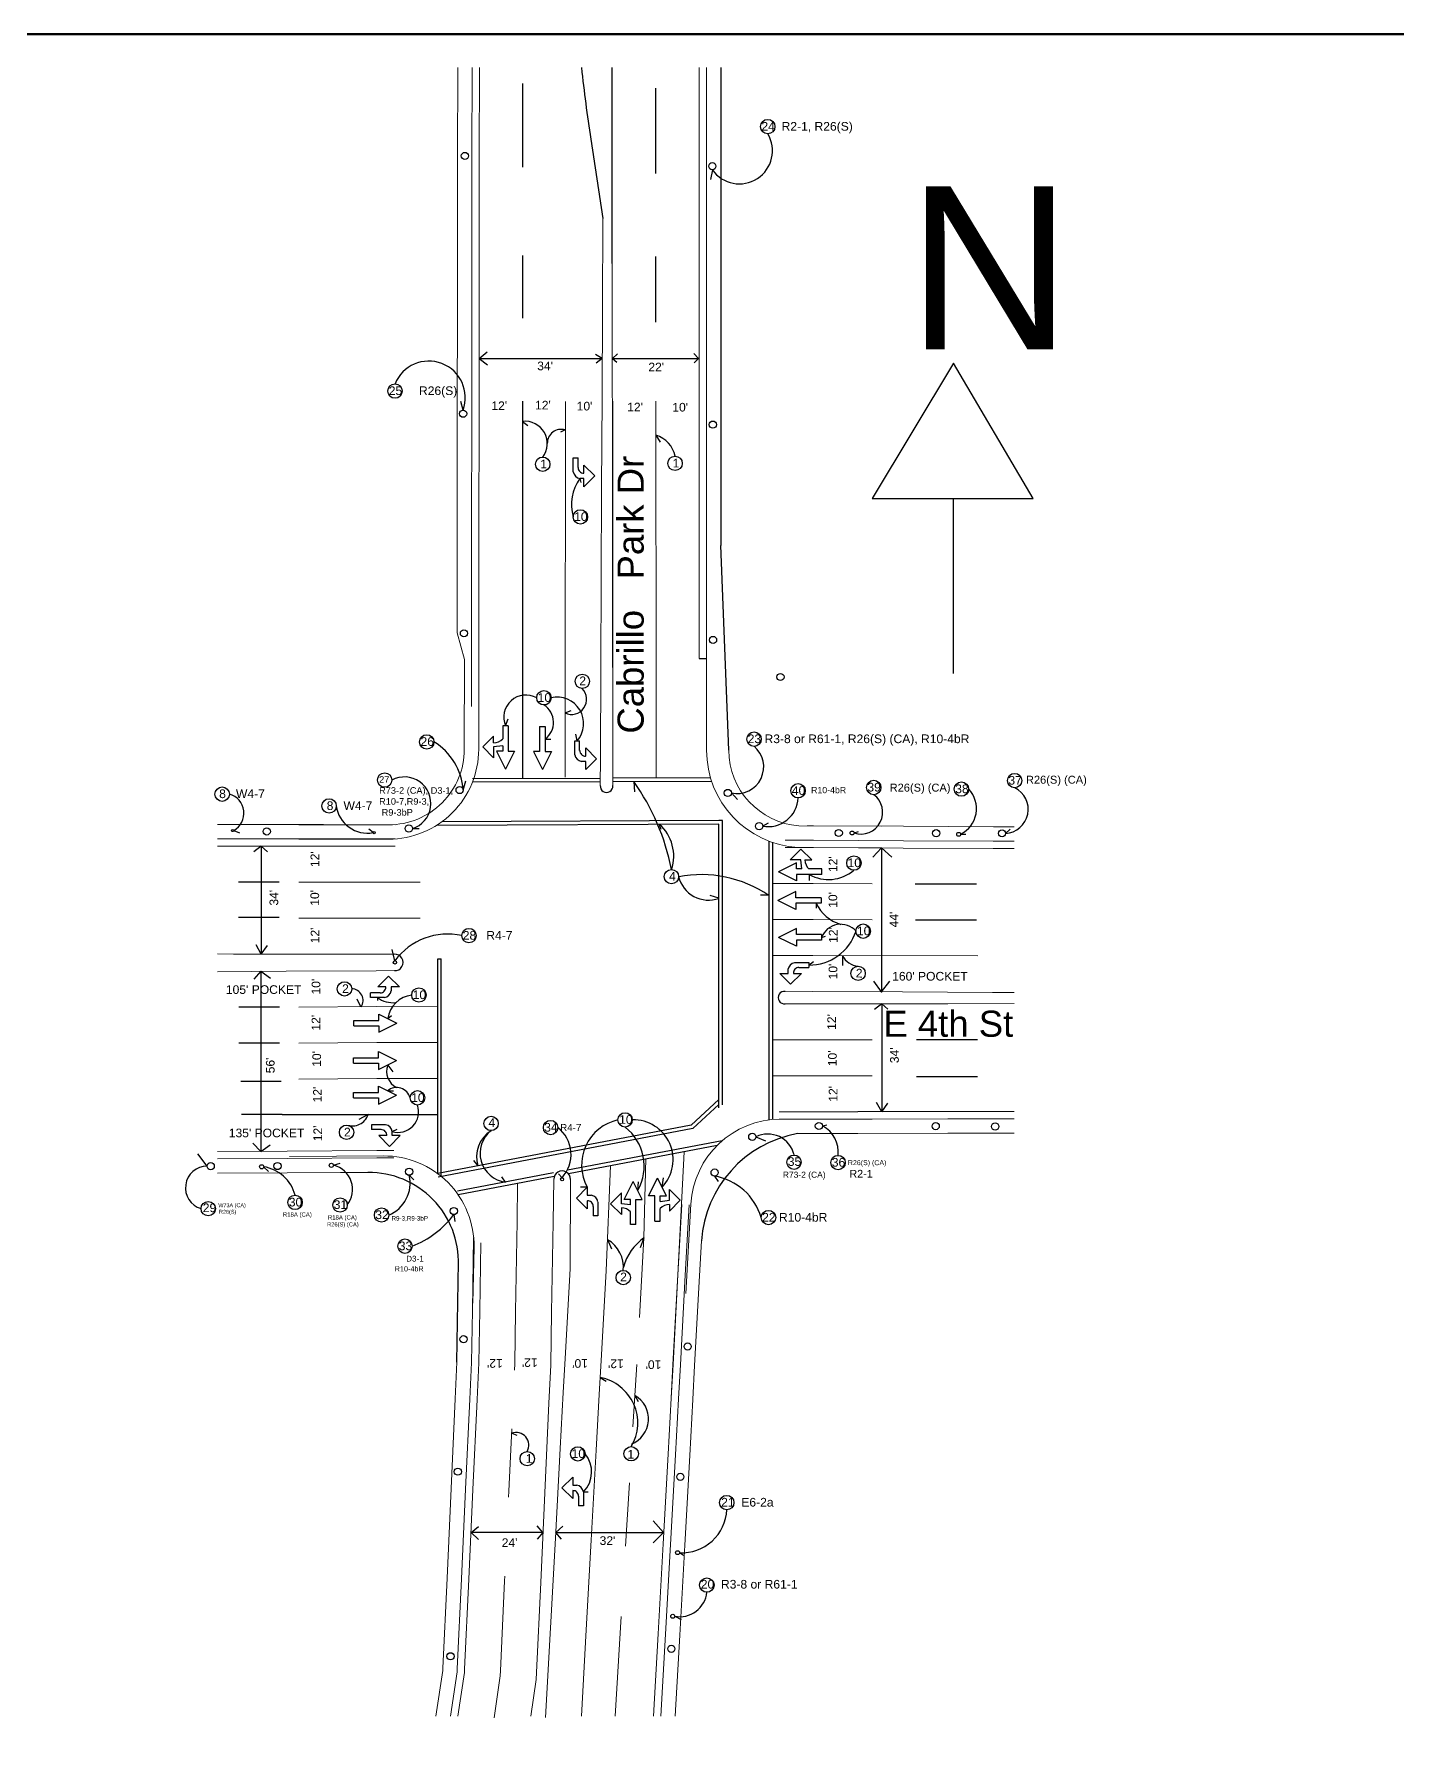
# Paper-space layout 'Layout ArchD' of a CAD drawing. Header units: inches. Extents: x 0 to 35.9, y 0 to 23.6.
# Drawn here: x 13.24 to 24.57, y 9.39 to 23.61 of the extents above; entities that cross this region are included whole.
import ezdxf

# ---------------------------------------------------------------- set-up
doc = ezdxf.new("R2010")
doc.units = ezdxf.units.IN
doc.header["$MEASUREMENT"] = 0
for name, color, linetype in [('BLOCK TEXT', 7, 'Continuous'), ('C-ROAD', 7, 'Continuous'), ('C-SIDEWALK-CURB', 92, 'Continuous'), ('SIDEWALK IN INTERSECTION', 50, 'Continuous'), ('STREET SIGNS', 7, 'Continuous')]:
    doc.layers.add(name, color=color, linetype=linetype)
doc.styles.add('Sheet', font='arial.ttf', dxfattribs={"height": 0.375})
doc.styles.get("Standard").update_dxf_attribs({"font": 'arial.ttf'})

# ---------------------------------------------------------------- blocks, each defined once
blk = doc.blocks.new('TITLEBLOCK ARCHD24X36')
at = {"ltscale": 0.125}
blk.add_lwpolyline([(0.031, 23.944), (35.909, 23.944), (35.909, 9.514), (0.031, 9.514)], close=True, dxfattribs=at)
at = {"layer": 'BLOCK TEXT', "linetype": 'ByBlock', "lineweight": 100}
blk.add_lwpolyline([(0.031, 2.691), (0.031, 23.944), (35.909, 23.944), (35.909, 2.691)], close=True, dxfattribs=at)

psp = doc.layouts.new('Layout ArchD')

# ---------------------------------------------------------------- linework, layer by layer
at = {"color": 7}
for p, q in [((18.88, 22.481), (18.864, 22.399)), ((16.808, 20.482), (16.788, 20.555)), ((17.779, 19.914), (17.788, 19.88)), ((17.16, 17.857), (17.182, 17.915)), ((17.757, 17.734), (17.746, 17.79)), ((17.489, 17.748), (17.538, 17.748)), ((16.809, 17.324), (16.83, 17.4)), ((19.039, 17.3), (19.09, 17.245)), ((14.901, 16.987), (14.949, 16.967)), ((16.06, 16.97), (16.024, 17)), ((16.387, 17.004), (16.443, 17.004)), ((19.298, 17.024), (19.348, 17.051)), ((20.058, 16.967, -4.253), (20.094, 16.979)), ((20.944, 16.956, -4.253), (20.986, 16.956, -4.253)), ((21.318, 16.964), (21.356, 17)), ((19.685, 16.623), (19.685, 16.573)), ((19.743, 16.383, -4.253), (19.743, 16.343, -4.253)), ((19.788, 16.099), (19.821, 16.11)), ((16.241, 15.905), (16.217, 15.998)), ((19.681, 15.869), (19.721, 15.899)), ((16.097, 15.599), (16.097, 15.574)), ((16.183, 15.424), (16.214, 15.45)), ((16.181, 15.037), (16.224, 14.981)), ((16.181, 14.824), (16.229, 14.824)), ((16.219, 14.486), (16.259, 14.505)), ((19.796, 14.531), (19.831, 14.54)), ((19.242, 14.441), (19.322, 14.408)), ((14.68, 14.197), (14.603, 14.299)), ((15.731, 14.204, -4.253), (15.786, 14.222)), ((15.15, 14.192, -4.253), (15.189, 14.152, 4.254)), ((16.36, 14.121), (16.398, 14.083, 0.001)), ((17.631, 14.101, 4.188), (17.602, 14.133)), ((18.462, 14.023), (18.474, 14.099)), ((18.899, 14.114), (18.928, 14.069)), ((17.84, 14.022), (17.783, 14.022)), ((18.26, 13.995), (18.265, 14.066)), ((16.731, 13.794), (16.74, 13.736)), ((17.808, 11.489), (17.847, 11.489)), ((18.607, 10.984), (18.64, 10.964)), ((18.568, 10.455), (18.621, 10.429))]:
    psp.add_line(p, q, dxfattribs=at)
at = {"ltscale": 0.125}
for p, q in [((20.886, 20.872), (20.208, 19.749)), ((21.548, 19.749), (20.886, 20.872)), ((20.208, 19.749), (21.548, 19.749)), ((20.886, 18.294), (20.886, 19.749))]:
    psp.add_line(p, q, dxfattribs=at)
at = {"color": 7}
for centre, radius in [((14.892, 16.987), 0.00885), ((16.069, 16.97), 0.00885), ((20.042, 16.967, -4.253), 0.0163), ((20.928, 16.956), 0.0163), ((16.241, 15.891, 4.228), 0.0143), ((15.713, 14.204, -4.253), 0.0173), ((15.133, 14.192, -4.253), 0.0173), ((17.631, 14.088, 4.188), 0.0127), ((18.591, 10.984), 0.0162), ((18.551, 10.455), 0.0168)]:
    psp.add_circle(centre, radius, dxfattribs=at)
for centre, radius, start, end in [((19.105, 22.639), 0.275, 215.2143, 30.9131), ((16.523, 20.587), 0.303, 339.7906, 157.9609), ((18.07, 19.698, -4.253), 0.362, 143.5253, 196.5788), ((17.331, 17.929, -4.253), 0.185, 60.9536, 203.0137), ((17.59, 17.877, -4.253), 0.22, 319.2658, 103.22), ((17.389, 17.887, -4.253), 0.171, 305.9232, 57.667), ((16.3, 17.289), 0.51, 3.9885, 58.6053), ((19.085, 17.517), 0.222, 257.8457, 50.3804), ((16.32, 17.213), 0.22, 287.75, 118.2094), ((21.306, 17.163, -4.253), 0.2, 273.2431, 64.1008), ((14.821, 17.131), 0.165, 299.3077, 74.6049), ((19.345, 17.269, -4.253), 0.249, 259.3129, 357.5815), ((20.115, 17.139, -4.253), 0.181, 251.7755, 53.9313), ((20.839, 17.169, -4.253), 0.237, 296.3622, 43.5018), ((16.013, 17.228), 0.262, 187.8922, 280.4256), ((19.846, 16.906, -4.253), 0.326, 240.3916, 310.2025), ((20.044, 16.528, -4.253), 0.335, 205.7448, 253.1465), ((19.947, 16.037, -4.253), 0.171, 41.7032, 158.6076), ((16.679, 15.585), 0.542, 77.3688, 143.7823), ((19.686, 16.278, -4.253), 0.409, 269.3044, 341.9026), ((16.224, 15.765, -4.253), 0.209, 232.5202, 276.361), ((16.404, 15.398, -4.253), 0.222, 95.7644, 173.3128), ((16.322, 14.985, -4.253), 0.15, 159.7599, 243.7695), ((16.255, 14.732, -4.253), 0.118, 15.7849, 129.1172), ((16.268, 14.648, -4.253), 0.17, 253.1141, 19.3976), ((17.424, 14.293, -4.253), 0.282, 317.0291, 52.8963), ((18.178, 14.206, -4.253), 0.385, 102.45, 208.5049), ((17.899, 14.197, -4.253), 0.414, 330.772, 51.7338), ((18.224, 14.252, -4.253), 0.33, 316.0585, 91.5873), ((19.681, 14.314, -4.253), 0.246, 353.7037, 62.086), ((19.341, 14.24, -4.253), 0.224, 12.9568, 116.309), ((14.68, 14.017), 0.18, 89.9762, 253.6023), ((15.1, 13.874, -4.253), 0.322, 14.7438, 80.9144), ((15.685, 14.004, -4.253), 0.205, 320.858, 77.1977), ((16.08, 14.057, -4.253), 0.288, 292.5185, 12.8773), ((18.812, 13.626), 0.496, 16.9264, 79.996), ((16.1, 14.269, -4.253), 0.79, 291.1461, 323.0507), ((17.643, 11.655, -4.253), 0.234, 315.0484, 39.9607), ((18.626, 11.358), 0.375, 267.0316, 357.2282), ((18.609, 10.678), 0.227, 259.5656, 354.0443)]:
    psp.add_arc(centre, radius, start, end, dxfattribs=at)
at = {"layer": 'C-ROAD', "color": 7, "linetype": 'Continuous', "lineweight": 0, "flags": 128}
for points in [[(16.939, 18.41), (16.938, 17.663, -0.414292), (16.189, 16.916), (15.442, 16.917)], [(20.286, 16.843), (19.593, 16.846, -0.397057), (18.832, 17.655), (18.832, 18.102)], [(18.661, 13.137), (18.702, 13.882, -0.397752), (19.448, 14.588), (20.21, 14.589)]]:
    psp.add_lwpolyline(points, format="xyb", dxfattribs=at)
at = {"layer": 'C-ROAD', "color": 7, "linetype": 'Continuous', "lineweight": 0, "elevation": 0.006, "flags": 128}
psp.add_lwpolyline([(15.364, 14.277), (16.146, 14.282, -0.421227), (16.899, 13.522), (16.89, 13.058)], format="xyb", dxfattribs=at)
at = {"layer": 'C-SIDEWALK-CURB', "color": 7}
for p, q in [((18.047, 21.703, 4.28), (18.046, 23.33, 4.276)), ((18.95, 23.33, 4.293), (18.951, 19.356, 4.293)), ((17.302, 23.198, 4.233), (17.302, 22.502, 4.232)), ((18.411, 22.451, 4.26), (18.411, 23.159, 4.26)), ((17.87, 22.736, 4.278), (17.971, 22.075, 4.276)), ((17.302, 21.769, 4.231), (17.302, 21.248, 4.23)), ((18.411, 21.215, 4.26), (18.411, 21.759, 4.26)), ((16.941, 20.912, 4.206), (17.008, 20.968)), ((16.941, 20.912, 4.206), (17.965, 20.912, 4.206)), ((16.941, 20.912, 4.206), (17.01, 20.858)), ((17.965, 20.912, 4.206), (17.909, 20.945)), ((17.965, 20.912, 4.206), (17.915, 20.872)), ((18.049, 20.912, 4.206), (18.092, 20.95, 4.243)), ((18.049, 20.912, 4.206), (18.766, 20.912, 4.206)), ((18.049, 20.912, 4.206), (18.086, 20.882, -0.161)), ((18.766, 20.912, 4.206), (18.727, 20.954, 2.103)), ((18.766, 20.912, 4.206), (18.729, 20.875, 2.103)), ((17.302, 20.556, 4.233), (17.302, 17.422, 4.233)), ((17.302, 20.389), (17.345, 20.354)), ((17.656, 20.318), (17.617, 20.299)), ((18.411, 20.274), (18.446, 20.215)), ((19.017, 17.655), (18.951, 19.356, 4.293)), ((18.771, 18.417, 4.253), (18.832, 18.417, 4.253)), ((17.656, 17.966), (17.707, 17.986)), ((18.227, 17.395), (18.234, 17.308)), ((18.439, 17.038), (18.452, 16.999)), ((15.129, 16.857, 8.487), (15.068, 16.81, 4.235)), ((15.129, 16.857, 8.487), (15.13, 15.96, 8.476)), ((15.129, 16.857, 8.487), (15.182, 16.811, 4.235)), ((20.286, 16.843), (20.214, 16.765)), ((20.286, 16.843), (20.286, 15.647)), ((20.286, 16.843), (20.373, 16.767)), ((15.28, 16.558, 4.23), (14.942, 16.558, 4.23)), ((20.567, 16.544, 4.222), (21.075, 16.544, 4.222)), ((18.935, 16.424), (18.863, 16.447)), ((19.349, 16.449), (19.28, 16.449)), ((15.28, 16.265, 4.23), (14.942, 16.265, 4.23)), ((20.568, 16.245, 8.449), (21.075, 16.245, 8.449)), ((15.13, 15.96, 8.476), (15.088, 16.036, 4.235)), ((15.13, 15.96, 8.476), (15.181, 16.031, 4.235)), ((19.963, 15.947, 4.238), (19.963, 15.865, 4.238)), ((15.127, 15.818), (15.069, 15.751)), ((15.127, 15.818), (15.127, 14.319)), ((15.127, 15.818), (15.206, 15.76)), ((20.286, 15.647), (20.222, 15.735)), ((20.286, 15.647), (20.355, 15.735)), ((15.282, 15.519, 8.461), (14.945, 15.519, 8.461)), ((15.959, 15.521), (15.927, 15.586)), ((20.288, 15.547, 4.252), (20.227, 15.5)), ((20.288, 15.547, 4.252), (20.289, 14.65, 4.241)), ((20.288, 15.547, 4.252), (20.34, 15.501)), ((15.282, 15.22, 8.45), (14.945, 15.22, 8.45)), ((20.577, 15.249, 8.481), (21.085, 15.249, 8.481)), ((20.577, 14.942, 12.702), (21.085, 14.942, 12.702)), ((15.296, 14.902, 8.445), (14.959, 14.902, 8.445)), ((20.289, 14.65, 4.241), (20.246, 14.725)), ((20.289, 14.65, 4.241), (20.339, 14.721)), ((15.304, 14.626, 8.443), (14.966, 14.626, 8.443)), ((15.304, 14.626, 8.443), (16.597, 14.626, 4.213)), ((16.019, 14.626, 4.213), (15.94, 14.586)), ((15.127, 14.319), (15.06, 14.387)), ((15.127, 14.319), (15.204, 14.374)), ((16.932, 14.199), (16.898, 14.243)), ((17.16, 14.065), (17.13, 14.108)), ((18.008, 13.586), (18.043, 13.51)), ((18.311, 13.602), (18.281, 13.517)), ((16.757, 12.568, 4.244), (16.77, 13.398, 0.006)), ((17.948, 12.44, 4.224), (17.997, 12.41, 4.224)), ((18.235, 12.29), (18.263, 12.241)), ((17.212, 11.977), (17.254, 11.961)), ((18.473, 11.15), (18.387, 11.247)), ((16.875, 11.15), (16.936, 11.201, -4.201)), ((17.472, 11.15), (16.875, 11.15)), ((16.936, 11.093, -4.201), (16.875, 11.15)), ((17.472, 11.15), (17.423, 11.206, -4.201)), ((17.472, 11.15), (17.424, 11.096, -4.201)), ((17.578, 11.15), (17.636, 11.204, 5.015)), ((17.578, 11.15), (18.473, 11.15)), ((17.626, 11.097, 5.015), (17.578, 11.15)), ((18.387, 11.066), (18.473, 11.15))]:
    psp.add_line(p, q, dxfattribs=at)
at = {"layer": 'C-SIDEWALK-CURB', "color": 7, "linetype": 'Continuous', "lineweight": 0}
for p, q in [((18.219, 12.031, 4.213), (18.251, 12.548, 4.213)), ((18.159, 11.039, 4.213), (18.191, 11.564, 4.213)), ((18.073, 9.624, 4.213), (18.123, 10.454, 4.213))]:
    psp.add_line(p, q, dxfattribs=at)
at = {"layer": 'C-SIDEWALK-CURB', "color": 7, "linetype": 'Continuous', "lineweight": 0, "extrusion": (-0.999999, 0.001013, 5.92601e-11), "flags": 128}
for points, elevation in [([(-23.347, 4.267), (-22.6, 4.26), (-21.852, 4.254), (-21.105, 4.248), (-20.754, 4.245), (-20.357, 4.247), (-19.61, 4.252), (-18.862, 4.257), (-18.115, 4.262), (-18.036, 4.262)], -16.859), ([(-23.347, 4.227), (-22.6, 4.221), (-21.852, 4.214), (-21.105, 4.208), (-20.754, 4.205), (-20.357, 4.208), (-19.61, 4.212), (-18.862, 4.217), (-18.115, 4.222), (-18.036, 4.223)], -16.92), ([(-23.347, 4.247), (-22.6, 4.241), (-21.852, 4.234), (-21.105, 4.228), (-20.754, 4.225), (-20.357, 4.228), (-19.61, 4.232), (-18.862, 4.237), (-18.115, 4.242), (-18.036, 4.243)], -16.92)]:
    psp.add_lwpolyline(points, dxfattribs=dict(at, elevation=elevation))
at = {"layer": 'C-SIDEWALK-CURB', "color": 7, "linetype": 'Continuous', "lineweight": 0, "extrusion": (2.04424e-07, -0.000110695, 1), "flags": 128}
for elevation in [4.251, 4.271]:
    psp.add_lwpolyline([(18.771, 18.418), (18.771, 18.983), (18.77, 19.73), (18.77, 20.478), (18.77, 21.225), (18.77, 21.973), (18.77, 22.72), (18.77, 23.331)], dxfattribs=dict(at, elevation=elevation))
at = {"layer": 'C-SIDEWALK-CURB', "color": 7, "linetype": 'Continuous', "lineweight": 0, "extrusion": (-2.58451e-08, -0.000110695, 1), "elevation": 4.291, "flags": 128}
psp.add_lwpolyline([(18.832, 17.867), (18.832, 18.235), (18.832, 18.983), (18.831, 19.73), (18.831, 20.478), (18.831, 21.225), (18.831, 21.973), (18.831, 22.72), (18.831, 23.331)], dxfattribs=at)
at = {"layer": 'C-SIDEWALK-CURB', "color": 7, "linetype": 'Continuous', "lineweight": 0, "extrusion": (-0.005727, -0.004863, 0.999972), "elevation": 4.066, "flags": 128}
psp.add_lwpolyline([(17.995, 22.095), (17.991, 21.348), (17.988, 20.601), (17.984, 19.853), (17.981, 19.106), (17.977, 18.358), (17.973, 17.611), (17.972, 17.381)], dxfattribs=at)
at = {"layer": 'C-SIDEWALK-CURB', "color": 7, "linetype": 'Continuous', "lineweight": 0, "extrusion": (-0.000395173, -0.001043, 0.999999), "elevation": 4.25, "flags": 128}
psp.add_lwpolyline([(18.055, 17.366), (18.054, 17.97), (18.053, 18.718), (18.052, 19.465), (18.051, 20.212), (18.049, 20.96), (18.048, 21.707)], dxfattribs=at)
at = {"layer": 'C-SIDEWALK-CURB', "color": 7, "linetype": 'Continuous', "lineweight": 0, "extrusion": (0.02188, 0.006463, 0.99974), "elevation": 4.724, "flags": 128}
psp.add_lwpolyline([(14.711, -22.657), (14.504, -22.595), (13.787, -22.383), (13.07, -22.17), (12.354, -21.957), (11.715, -21.768)], dxfattribs=at)
at = {"layer": 'C-SIDEWALK-CURB', "color": 7, "linetype": 'Continuous', "lineweight": 0, "extrusion": (0.427857, -1.23528e-12, 0.903847), "elevation": 11.568, "flags": 128}
psp.add_lwpolyline([(17.428, -14.498), (18.235, -14.498), (18.982, -14.497), (19.73, -14.497), (20.477, -14.497), (20.556, -14.497)], dxfattribs=at)
at = {"layer": 'C-SIDEWALK-CURB', "color": 7, "linetype": 'Continuous', "lineweight": 0, "extrusion": (0.427857, -1.23235e-12, 0.903847), "elevation": 11.728, "flags": 128}
psp.add_lwpolyline([(17.428, -14.819), (18.235, -14.819), (18.982, -14.819), (19.73, -14.818), (20.477, -14.818), (20.556, -14.818)], dxfattribs=at)
at = {"layer": 'C-SIDEWALK-CURB', "color": 7, "linetype": 'Continuous', "lineweight": 0, "flags": 128}
for points in [[(16.819, 18.41), (16.818, 17.663, -0.414292), (16.19, 17.035), (15.442, 17.036)], [(20.287, 17.023), (19.599, 17.026, -0.389495), (19.017, 17.655), (19.017, 17.664)]]:
    psp.add_lwpolyline(points, format="xyb", dxfattribs=at)
at = {"layer": 'C-SIDEWALK-CURB', "color": 7, "linetype": 'Continuous', "lineweight": 0, "extrusion": (-0.001282, -0.999999, 8.7221e-09), "elevation": -17.057, "flags": 128}
psp.add_lwpolyline([(16.222, 4.261), (15.626, 4.263), (14.879, 4.265), (14.744, 4.264)], dxfattribs=at)
at = {"layer": 'C-SIDEWALK-CURB', "color": 7, "linetype": 'Continuous', "lineweight": 0, "extrusion": (-0.001282, -0.999999, 8.72444e-09), "elevation": -16.938, "flags": 128}
psp.add_lwpolyline([(16.222, 4.261), (15.626, 4.263), (14.879, 4.265), (14.744, 4.264)], dxfattribs=at)
at = {"layer": 'C-SIDEWALK-CURB', "color": 7, "linetype": 'Continuous', "lineweight": 0, "extrusion": (9.78241e-11, 0.715725, 0.698382), "elevation": 15.156, "flags": 128}
psp.add_lwpolyline([(-21.389, -8.835), (-21.216, -8.837), (-20.469, -8.842), (-19.721, -8.847), (-19.669, -8.848)], dxfattribs=at)
at = {"layer": 'C-SIDEWALK-CURB', "color": 7, "linetype": 'Continuous', "lineweight": 0, "extrusion": (-0.001282, -0.999999, 8.72413e-09), "elevation": -16.877, "flags": 128}
for points in [[(16.222, 4.222), (15.626, 4.223), (14.879, 4.225), (14.744, 4.224)], [(16.222, 4.242), (15.626, 4.243), (14.879, 4.245), (14.744, 4.244)]]:
    psp.add_lwpolyline(points, dxfattribs=at)
at = {"layer": 'C-SIDEWALK-CURB', "color": 7, "linetype": 'Continuous', "lineweight": 0, "extrusion": (-0.004894, -0.000778742, 0.999988), "elevation": 4.143, "flags": 128}
psp.add_lwpolyline([(21.41, 16.902), (21.236, 16.903), (20.489, 16.906), (19.741, 16.91), (19.507, 16.911)], dxfattribs=at)
at = {"layer": 'C-SIDEWALK-CURB', "color": 7, "linetype": 'Continuous', "lineweight": 0, "extrusion": (-0.004894, -0.000740061, 0.999988), "elevation": 4.104, "flags": 128}
psp.add_lwpolyline([(21.41, 16.841), (21.236, 16.842), (20.488, 16.845), (19.741, 16.849), (19.506, 16.85)], dxfattribs=at)
at = {"layer": 'C-SIDEWALK-CURB', "color": 7, "linetype": 'Continuous', "lineweight": 0, "extrusion": (-0.004894, -0.000779165, 0.999988), "elevation": 4.124, "flags": 128}
psp.add_lwpolyline([(21.41, 16.841), (21.236, 16.842), (20.488, 16.845), (19.741, 16.849), (19.506, 16.85)], dxfattribs=at)
at = {"layer": 'C-SIDEWALK-CURB', "color": 7, "linetype": 'Continuous', "lineweight": 0, "extrusion": (9.78736e-11, -0.899397, 0.437133), "elevation": -13.043, "flags": 128}
psp.add_lwpolyline([(16.45, 11.04), (15.647, 11.042), (15.442, 11.042)], dxfattribs=at)
at = {"layer": 'C-SIDEWALK-CURB', "color": 7, "linetype": 'Continuous', "lineweight": 0, "extrusion": (-0.004893, -0.000372709, 0.999988), "elevation": 4.117, "flags": 128}
psp.add_lwpolyline([(20.23, 16.546), (19.739, 16.548), (19.398, 16.55)], dxfattribs=at)
at = {"layer": 'C-SIDEWALK-CURB', "color": 7, "linetype": 'Continuous', "lineweight": 0, "extrusion": (-3.78353e-10, -0.899397, 0.437133), "elevation": -12.77, "flags": 128}
psp.add_lwpolyline([(16.45, 10.919), (15.647, 10.921), (15.442, 10.921)], dxfattribs=at)
at = {"layer": 'C-SIDEWALK-CURB', "color": 7, "linetype": 'Continuous', "lineweight": 0, "extrusion": (-0.004892, -0.000269465, 0.999988), "elevation": 4.124, "flags": 128}
psp.add_lwpolyline([(20.23, 16.246), (19.738, 16.249), (19.405, 16.25)], dxfattribs=at)
at = {"layer": 'C-SIDEWALK-CURB', "color": 7, "linetype": 'Continuous', "lineweight": 0, "extrusion": (-0.001282, -0.999999, 8.72598e-09), "elevation": -15.98, "flags": 128}
psp.add_lwpolyline([(16.222, 4.233), (15.626, 4.234), (14.879, 4.236), (14.746, 4.235)], dxfattribs=at)
at = {"layer": 'C-SIDEWALK-CURB', "color": 7, "linetype": 'Continuous', "lineweight": 0, "extrusion": (1.26344e-10, 0.715725, 0.698382), "elevation": 14.373, "flags": 128}
psp.add_lwpolyline([(-21.086, -8.103), (-19.716, -8.106), (-19.381, -8.108)], dxfattribs=at)
at = {"layer": 'C-SIDEWALK-CURB', "color": 7, "linetype": 'Continuous', "lineweight": 0, "extrusion": (0.000496508, 0.000274097, 1), "elevation": 4.237, "flags": 128}
psp.add_lwpolyline([(14.764, 15.812), (15.336, 15.816), (16.084, 15.821), (16.238, 15.822)], dxfattribs=at)
at = {"layer": 'C-SIDEWALK-CURB', "color": 7, "linetype": 'Continuous', "lineweight": 0, "extrusion": (-0.004888, 0.000538269, 0.999988), "elevation": 4.142, "flags": 128}
psp.add_lwpolyline([(21.41, 15.639), (21.23, 15.64), (20.482, 15.644), (19.735, 15.647), (19.506, 15.649)], dxfattribs=at)
at = {"layer": 'C-SIDEWALK-CURB', "color": 7, "linetype": 'Continuous', "lineweight": 0, "extrusion": (0.00049797, 4.06029e-05, 1), "elevation": 4.239, "flags": 128}
psp.add_lwpolyline([(15.44, 15.519), (16.086, 15.523), (16.589, 15.526)], dxfattribs=at)
at = {"layer": 'C-SIDEWALK-CURB', "color": 7, "linetype": 'Continuous', "lineweight": 0, "extrusion": (-0.001042, -3.13225e-05, 0.999999), "elevation": 4.231, "flags": 128}
psp.add_lwpolyline([(19.49, 15.546), (20.094, 15.547), (20.841, 15.548), (21.394, 15.549)], dxfattribs=at)
at = {"layer": 'C-SIDEWALK-CURB', "color": 7, "linetype": 'Continuous', "lineweight": 0, "extrusion": (3.60523e-12, 0.07937, 0.996845), "elevation": 5.414, "flags": 128}
psp.add_lwpolyline([(-15.442, -14.837), (-16.09, -14.841), (-16.599, -14.842)], dxfattribs=at)
at = {"layer": 'C-SIDEWALK-CURB', "color": 7, "linetype": 'Continuous', "lineweight": 0, "extrusion": (-7.89661e-11, -0.585258, 0.810847), "elevation": -5.471, "flags": 128}
psp.add_lwpolyline([(19.38, 14.855), (20.09, 14.856), (20.21, 14.856)], dxfattribs=at)
at = {"layer": 'C-SIDEWALK-CURB', "color": 7, "linetype": 'Continuous', "lineweight": 0, "extrusion": (5.33684e-12, 0.07937, 0.996845), "elevation": 5.385, "flags": 128}
psp.add_lwpolyline([(-15.442, -14.539), (-16.092, -14.543), (-16.596, -14.544)], dxfattribs=at)
at = {"layer": 'C-SIDEWALK-CURB', "color": 7, "linetype": 'Continuous', "lineweight": 0, "extrusion": (-9.03385e-10, -0.585258, 0.810847), "elevation": -5.305, "flags": 128}
psp.add_lwpolyline([(19.378, 14.606), (20.09, 14.607), (20.21, 14.607)], dxfattribs=at)
at = {"layer": 'C-SIDEWALK-CURB', "color": 7, "linetype": 'Continuous', "lineweight": 0, "extrusion": (-0.001042, 4.72603e-05, 0.999999), "elevation": 4.221, "flags": 128}
psp.add_lwpolyline([(19.44, 14.649), (20.095, 14.65), (20.843, 14.651), (21.394, 14.652)], dxfattribs=at)
at = {"layer": 'C-SIDEWALK-CURB', "color": 7, "linetype": 'Continuous', "lineweight": 0, "extrusion": (-0.001042, -2.13649e-05, 0.999999), "elevation": 4.24, "flags": 128}
psp.add_lwpolyline([(19.44, 14.649), (20.095, 14.65), (20.843, 14.651), (21.394, 14.652)], dxfattribs=at)
at = {"layer": 'C-SIDEWALK-CURB', "color": 7, "linetype": 'Continuous', "lineweight": 0, "extrusion": (-0.001042, -1.76161e-06, 0.999999), "elevation": 4.26, "flags": 128}
psp.add_lwpolyline([(19.44, 14.588), (20.095, 14.589), (20.843, 14.59), (21.394, 14.591)], dxfattribs=at)
at = {"layer": 'C-SIDEWALK-CURB', "color": 7, "linetype": 'Continuous', "lineweight": 0, "extrusion": (-0.001776, 0.767406, 0.641159), "elevation": 13.813, "flags": 128}
psp.add_lwpolyline([(-19.622, -5.962), (-20.124, -5.962), (-20.872, -5.961), (-21.423, -5.96)], dxfattribs=at)
at = {"layer": 'C-SIDEWALK-CURB', "color": 7, "linetype": 'Continuous', "lineweight": 0, "extrusion": (0.000497478, 0.000119139, 1), "elevation": 4.223, "flags": 128}
psp.add_lwpolyline([(14.764, 14.318), (15.342, 14.322), (16.09, 14.326), (16.23, 14.327)], dxfattribs=at)
at = {"layer": 'C-SIDEWALK-CURB', "color": 7, "linetype": 'Continuous', "lineweight": 0, "extrusion": (0.00049789, 5.33088e-05, 1), "elevation": 4.242, "flags": 128}
psp.add_lwpolyline([(14.764, 14.318), (15.342, 14.322), (16.089, 14.327), (16.229, 14.327)], dxfattribs=at)
at = {"layer": 'C-SIDEWALK-CURB', "color": 7, "linetype": 'Continuous', "lineweight": 0, "extrusion": (0.000497862, 5.7845e-05, 1), "elevation": 4.262, "flags": 128}
psp.add_lwpolyline([(14.764, 14.257), (15.342, 14.261), (16.09, 14.266), (16.23, 14.266)], dxfattribs=at)
at = {"layer": 'C-SIDEWALK-CURB', "color": 7, "linetype": 'Continuous', "lineweight": 0, "elevation": 4.213, "flags": 128}
psp.add_lwpolyline([(18.275, 12.938), (18.311, 13.602), (18.327, 14.261)], dxfattribs=at)
at = {"layer": 'C-SIDEWALK-CURB', "color": 7, "linetype": 'Continuous', "lineweight": 0, "extrusion": (-0.998483, 0.055053, 0.001125), "elevation": -17.829, "flags": 128}
psp.add_lwpolyline([(-10.622, 4.231), (-11.308, 4.235), (-12.056, 4.24), (-12.803, 4.244), (-13.269, 4.247), (-13.551, 4.247), (-14.298, 4.247), (-15.322, 0.02)], dxfattribs=at)
at = {"layer": 'C-SIDEWALK-CURB', "color": 7, "linetype": 'Continuous', "lineweight": 0, "extrusion": (0.006257, -0.99998, 0.000108713), "elevation": -14.045, "flags": 128}
psp.add_lwpolyline([(14.854, 4.255), (15.433, 4.255), (15.878, 4.255), (16.111, 0.008)], dxfattribs=at)
at = {"layer": 'C-SIDEWALK-CURB', "color": 7, "linetype": 'Continuous', "lineweight": 0, "extrusion": (-0.998483, 0.055058, 5.50713e-10), "elevation": -17.834, "flags": 128}
psp.add_lwpolyline([(-10.622, 4.191), (-11.308, 4.195), (-12.056, 4.2), (-12.803, 4.204), (-13.269, 4.207), (-13.551, 4.207), (-14.298, 4.207), (-14.882, 4.207)], dxfattribs=at)
at = {"layer": 'C-SIDEWALK-CURB', "color": 7, "linetype": 'Continuous', "lineweight": 0, "extrusion": (-0.998483, 0.055058, 8.90147e-10), "elevation": -17.895, "flags": 128}
psp.add_lwpolyline([(-10.625, 4.231), (-11.308, 4.235), (-12.056, 4.239), (-12.803, 4.244), (-13.269, 4.247), (-13.551, 4.247), (-14.298, 4.247), (-14.882, 4.247)], dxfattribs=at)
at = {"layer": 'C-SIDEWALK-CURB', "color": 7, "linetype": 'Continuous', "lineweight": 0, "extrusion": (-0.998483, 0.055058, 1.28224e-10), "elevation": -18.014, "flags": 128}
psp.add_lwpolyline([(-10.632, 4.231), (-11.308, 4.235), (-12.056, 4.239), (-12.803, 4.244), (-13.269, 4.247), (-13.551, 4.247), (-14.298, 4.247), (-14.59, 4.247)], dxfattribs=at)
at = {"layer": 'C-SIDEWALK-CURB', "color": 7, "linetype": 'Continuous', "lineweight": 0, "extrusion": (-3.54874e-05, -0.010721, 0.999943), "elevation": 4.075, "flags": 128}
psp.add_lwpolyline([(17.212, 12.057), (17.188, 11.54), (17.186, 11.49)], dxfattribs=at)
at = {"layer": 'C-SIDEWALK-CURB', "color": 7, "linetype": 'Continuous', "lineweight": 0, "extrusion": (-0.127916, -0.004754, 0.991774), "elevation": 1.911, "flags": 128}
psp.add_lwpolyline([(-10.143, 17.937), (-10.104, 17.933), (-9.359, 17.871), (-9.316, 17.867), (-8.97, 17.802)], dxfattribs=at)
at = {"layer": 'C-SIDEWALK-CURB', "color": 7, "linetype": 'Continuous', "lineweight": 0}
for points in [[(16.763, 23.33, 4.267), (16.762, 22.583, 4.26), (16.761, 21.835, 4.254), (16.761, 21.088, 4.248), (16.76, 20.737, 4.245), (16.76, 20.34, 4.247), (16.759, 19.593, 4.252), (16.758, 18.846, 4.257), (16.758, 18.632, 4.258), (16.819, 18.41, 0)], [(17.561, 14.088, 4.188), (17.557, 13.731, -0.026), (17.544, 12.984, -0.026), (17.536, 12.543, 4.204), (17.521, 12.228, 4.201), (17.487, 11.482, 4.193), (17.453, 10.735, 4.185), (17.418, 9.988, 4.177), (17.416, 9.929, 4.177), (17.37, 9.624, 4.169)], [(17.492, 9.612, 4.202), (17.534, 10.359, 4.206), (17.575, 11.105, 4.211), (17.616, 11.851, 4.215), (17.641, 12.316, 4.218), (17.657, 12.598, 4.218), (17.698, 13.344, 4.218), (17.7, 14.088, 4.188)], [(17.792, 9.624, 4.208), (17.832, 10.342, 4.212), (17.873, 11.089, 4.217), (17.914, 11.835, 4.221), (17.94, 12.3, 4.224), (17.956, 12.581, 4.224), (17.997, 13.328, 4.224), (18.034, 14.203, 4.204)], [(17.26, 14.054, -0.02), (17.258, 13.737, -0.02), (17.245, 12.989, -0.02), (17.237, 12.553, 4.21), (17.234, 12.501, 4.21)], [(16.895, 13.605, 0.014), (16.885, 12.996, 0.014), (16.877, 12.564, 4.244), (16.863, 12.259, 4.241), (16.829, 11.512, 4.233), (16.794, 10.765, 4.225), (16.76, 10.019, 4.217), (16.759, 9.993, 4.216), (16.703, 9.624, 4.207)], [(16.956, 13.561, -0.026), (16.946, 12.994, -0.026), (16.938, 12.562, 4.204), (16.924, 12.256, 4.201), (16.89, 11.509, 4.193), (16.855, 10.762, 4.185), (16.821, 10.016, 4.177), (16.82, 9.987, 4.177), (16.765, 9.624, 4.168)], [(16.956, 13.561, -0.006), (16.946, 12.994, -0.006), (16.938, 12.562, 4.224), (16.924, 12.256, 4.221), (16.89, 11.509, 4.213), (16.855, 10.762, 4.205), (16.821, 10.016, 4.197), (16.82, 9.987, 4.197), (16.765, 9.624, 4.188)], [(16.757, 12.568, 4.244), (16.743, 12.264, 4.241), (16.709, 11.517, 4.233), (16.675, 10.771, 4.225), (16.64, 10.024, 4.217), (16.64, 10.005, 4.216), (16.582, 9.624, 4.207)]]:
    psp.add_polyline3d(points, dxfattribs=at)
at = {"layer": 'C-SIDEWALK-CURB', "color": 7}
for centre, radius in [((19.341, 22.84), 0.0598), ((16.823, 22.596), 0.0299), ((18.88, 22.511), 0.0299), ((16.242, 20.641), 0.0598), ((16.808, 20.453), 0.0299), ((18.884, 20.362), 0.0299), ((17.47, 20.033), 0.0598), ((18.57, 20.04), 0.0598), ((17.783, 19.595, -4.253), 0.0598), ((16.815, 18.627), 0.0299), ((18.886, 18.572), 0.0299), ((17.799, 18.228), 0.0598), ((19.446, 18.264), 0.0299), ((17.48, 18.091, -4.253), 0.0598), ((16.506, 17.724), 0.0598), ((19.227, 17.747), 0.0598), ((14.805, 17.29), 0.0598), ((16.156, 17.407), 0.0598), ((16.779, 17.324), 0.0299), ((19.593, 17.318, -4.253), 0.0598), ((20.222, 17.345, -4.253), 0.0598), ((20.951, 17.332, -4.253), 0.0598), ((21.393, 17.403, -4.253), 0.0598), ((15.694, 17.192), 0.0598), ((19.009, 17.3), 0.0299), ((15.176, 16.98), 0.0299), ((16.357, 17.004), 0.0299), ((19.269, 17.024), 0.0299), ((19.931, 16.967), 0.0299), ((20.741, 16.965), 0.0299), ((21.288, 16.964), 0.0299), ((20.057, 16.717, -4.253), 0.0598), ((18.54, 16.604), 0.0598), ((20.134, 16.151, -4.253), 0.0598), ((16.857, 16.114), 0.0598), ((20.092, 15.8), 0.0598), ((15.822, 15.671), 0.0598), ((16.441, 15.62, -4.253), 0.0598), ((16.429, 14.765, -4.253), 0.0598), ((18.155, 14.582, -4.253), 0.0598), ((15.839, 14.479), 0.0598), ((17.041, 14.552), 0.0598), ((17.535, 14.518, -4.253), 0.0598), ((19.766, 14.531), 0.0299), ((20.737, 14.53), 0.0299), ((21.231, 14.527), 0.0299), ((19.212, 14.441), 0.0299), ((14.71, 14.197), 0.0299), ((15.265, 14.198), 0.0299), ((19.559, 14.23, -4.253), 0.0598), ((19.925, 14.227, -4.253), 0.0598), ((16.36, 14.151), 0.0299), ((18.899, 14.144), 0.0299), ((15.411, 13.896, -4.253), 0.0598), ((15.785, 13.874, -4.253), 0.0598), ((14.689, 13.844), 0.0598), ((16.13, 13.791, -4.253), 0.0598), ((16.731, 13.824), 0.0299), ((19.347, 13.77), 0.0598), ((16.325, 13.532, -4.253), 0.0598), ((18.139, 13.271), 0.0598), ((16.812, 12.758), 0.0299), ((18.675, 12.698), 0.0299), ((17.341, 11.765), 0.0598), ((17.762, 11.805, -4.253), 0.0598), ((18.205, 11.806), 0.0598), ((16.764, 11.657), 0.0299), ((18.614, 11.614), 0.0299), ((19, 11.4), 0.0598), ((18.834, 10.714), 0.0598), ((16.703, 10.122), 0.0299), ((18.539, 10.184), 0.0299)]:
    psp.add_circle(centre, radius, dxfattribs=at)
at = {"layer": 'C-SIDEWALK-CURB', "color": 7, "extrusion": (0.016346, 0, 0.999866)}
psp.add_arc((24.986, -32.577, 4.569), 14.95, 96.3593, 98.6559, dxfattribs=at)
at = {"layer": 'C-SIDEWALK-CURB', "color": 7}
for centre, radius, start, end in [((17.323, 20.205), 0.185, 322.3689, 96.5251), ((17.622, 20.209), 0.114, 72.8075, 181.864), ((18.347, 20.056), 0.227, 11.0812, 73.4462), ((17.709, 18.079), 0.126, 244.8219, 44.8956), ((18.001, 17.356, 4.253), 0.0526, 174.0758, 5.7274), ((16.674, 16.295), 1.903, 11.1893, 35.3038), ((18.207, 16.775), 0.352, 341.6548, 48.5597), ((18.785, 15.616), 1.005, 55.9029, 100.5937), ((18.85, 16.667), 0.258, 194.0628, 289.133), ((20.102, 16.014), 0.154, 205.4209, 266.3812), ((15.88, 15.575), 0.0962, 325.7874, 89.0112), ((19.48, 15.598, 4.229), 0.0526, 84.0758, 275.7274), ((15.886, 14.672), 0.141, 250.6793, 340.7887), ((17.178, 14.274), 0.258, 122.3087, 197.0099), ((17.19, 14.304), 0.241, 128.3256, 262.9292), ((19.759, 13.512, 4.212), 0.971, 100.141, 176.2487), ((16.023, 13.398, 0.006), 0.747, 358.2288, 90.4898), ((17.631, 14.088, 4.188), 0.0697, 359.5492, 180), ((17.88, 13.358), 0.261, 353.9556, 60.5462), ((18.569, 13.24), 0.444, 125.4144, 164.5968), ((17.875, 12.062, 8.448), 0.385, 329.2577, 79.0304), ((18.127, 12.095), 0.223, 290.9883, 60.8305), ((17.248, 11.877), 0.106, 330.4482, 109.8946)]:
    psp.add_arc(centre, radius, start, end, dxfattribs=at)
psp.add_point((20.286, 15.647), dxfattribs=at)
at = {"layer": 'SIDEWALK IN INTERSECTION', "color": 7}
for p, q in [((16.886, 17.421), (17.949, 17.424)), ((16.887, 17.391), (17.948, 17.394)), ((18.053, 17.425), (18.864, 17.427)), ((18.053, 17.395), (18.874, 17.397)), ((18.935, 17.07), (16.632, 17.06)), ((18.965, 17.07), (18.935, 17.07)), ((18.965, 17.041), (18.965, 17.07)), ((18.935, 17.041), (16.588, 17.03)), ((18.935, 14.681), (18.935, 17.041)), ((18.965, 14.708), (18.965, 17.041)), ((19.349, 16.9), (19.349, 14.581)), ((19.379, 16.889), (19.379, 14.585)), ((16.597, 14.135), (16.597, 15.921)), ((16.597, 15.921), (16.626, 15.921)), ((16.626, 14.112), (16.626, 15.921)), ((18.704, 14.537), (18.935, 14.752)), ((18.718, 14.509), (18.935, 14.711)), ((18.704, 14.537), (16.597, 14.135)), ((18.718, 14.509), (16.602, 14.106)), ((18.963, 14.409), (17.677, 14.163)), ((18.921, 14.37), (17.683, 14.134)), ((17.559, 14.141), (16.761, 13.989)), ((17.565, 14.112), (16.766, 13.959))]:
    psp.add_line(p, q, dxfattribs=at)
psp.add_arc((16.241, 15.891, 4.228), 0.0683, 266.7448, 93.4495, dxfattribs=at)
at = {"layer": 'STREET SIGNS', "color": 7}
for p, q in [((17.724, 20.085), (17.764, 20.085)), ((17.724, 19.969), (17.724, 20.085)), ((17.764, 20.005), (17.764, 20.085)), ((17.813, 19.914), (17.779, 19.914)), ((17.813, 19.958), (17.812, 19.958)), ((17.903, 19.936), (17.813, 20.026)), ((17.813, 19.958), (17.813, 20.026)), ((17.813, 19.846), (17.903, 19.936)), ((17.813, 19.846), (17.813, 19.914)), ((16.972, 17.683), (17.062, 17.773)), ((17.062, 17.717), (17.062, 17.773)), ((17.183, 17.857), (17.138, 17.857)), ((17.138, 17.857), (17.138, 17.75)), ((17.138, 17.857), (17.138, 17.75)), ((17.183, 17.857), (17.183, 17.648)), ((17.444, 17.853), (17.444, 17.644)), ((17.444, 17.853), (17.489, 17.853)), ((17.489, 17.853), (17.489, 17.644)), ((17.062, 17.593), (16.972, 17.683)), ((17.138, 17.692), (17.062, 17.683)), ((17.062, 17.683), (17.062, 17.593)), ((17.138, 17.648), (17.085, 17.648)), ((17.085, 17.648), (17.16, 17.498)), ((17.138, 17.692), (17.138, 17.648)), ((17.235, 17.648), (17.16, 17.498)), ((17.183, 17.648), (17.235, 17.648)), ((17.444, 17.644), (17.392, 17.644)), ((17.392, 17.644), (17.467, 17.494)), ((17.542, 17.644), (17.467, 17.494)), ((17.489, 17.644), (17.542, 17.644)), ((17.737, 17.734), (17.777, 17.734)), ((17.737, 17.617), (17.737, 17.734)), ((17.777, 17.653), (17.777, 17.734)), ((17.916, 17.584), (17.827, 17.674)), ((17.827, 17.607), (17.827, 17.674)), ((17.827, 17.562), (17.792, 17.562)), ((17.827, 17.607), (17.826, 17.607)), ((17.827, 17.495), (17.916, 17.584)), ((17.827, 17.495), (17.827, 17.562)), ((19.526, 16.744), (19.616, 16.833)), ((19.616, 16.833), (19.706, 16.744)), ((19.581, 16.72), (19.431, 16.645)), ((19.581, 16.57), (19.431, 16.645)), ((19.616, 16.744), (19.526, 16.744)), ((19.581, 16.668), (19.581, 16.72)), ((19.625, 16.668), (19.581, 16.668)), ((19.625, 16.668), (19.616, 16.744)), ((19.65, 16.744), (19.706, 16.744)), ((19.79, 16.668), (19.683, 16.668)), ((19.79, 16.668), (19.683, 16.668)), ((19.79, 16.623), (19.79, 16.668)), ((19.581, 16.623), (19.581, 16.57)), ((19.79, 16.623), (19.581, 16.623)), ((19.575, 16.48), (19.425, 16.405)), ((19.575, 16.33), (19.425, 16.405)), ((19.575, 16.427), (19.575, 16.48)), ((19.784, 16.427), (19.575, 16.427)), ((19.575, 16.383), (19.575, 16.33)), ((19.784, 16.383), (19.575, 16.383)), ((19.784, 16.427), (19.784, 16.383)), ((19.579, 16.174), (19.43, 16.099)), ((19.579, 16.025), (19.43, 16.099)), ((19.579, 16.122), (19.579, 16.174)), ((19.788, 16.122), (19.579, 16.122)), ((19.579, 16.077), (19.579, 16.025)), ((19.788, 16.077), (19.579, 16.077)), ((19.788, 16.122), (19.788, 16.077)), ((16.188, 15.778), (16.098, 15.689)), ((16.278, 15.689), (16.188, 15.778)), ((19.442, 15.799), (19.531, 15.709)), ((19.442, 15.799), (19.509, 15.799)), ((19.509, 15.799), (19.509, 15.833)), ((19.531, 15.709), (19.621, 15.799)), ((19.554, 15.799), (19.554, 15.8)), ((19.554, 15.799), (19.621, 15.799)), ((19.564, 15.889), (19.681, 15.889)), ((19.6, 15.849), (19.681, 15.849)), ((19.681, 15.889), (19.681, 15.849)), ((16.039, 15.599), (16.039, 15.639)), ((16.119, 15.639), (16.039, 15.639)), ((16.166, 15.689), (16.098, 15.689)), ((16.166, 15.689), (16.166, 15.687)), ((16.278, 15.689), (16.21, 15.689)), ((16.21, 15.689), (16.21, 15.654)), ((16.155, 15.599), (16.039, 15.599)), ((15.899, 15.364), (15.899, 15.409)), ((15.899, 15.409), (16.108, 15.409)), ((15.899, 15.364), (16.108, 15.364)), ((16.108, 15.409), (16.108, 15.462)), ((16.108, 15.462), (16.257, 15.387)), ((16.108, 15.312), (16.257, 15.387)), ((16.108, 15.364), (16.108, 15.312)), ((15.897, 15.052), (15.897, 15.097)), ((15.897, 15.097), (16.106, 15.097)), ((16.106, 15.097), (16.106, 15.149)), ((16.106, 15.149), (16.255, 15.075)), ((16.106, 15), (16.255, 15.075)), ((15.897, 15.052), (16.106, 15.052)), ((16.106, 15.052), (16.106, 15)), ((15.897, 14.764), (15.897, 14.809)), ((15.897, 14.809), (16.106, 14.809)), ((16.106, 14.809), (16.106, 14.861)), ((16.106, 14.861), (16.255, 14.787)), ((16.106, 14.712), (16.255, 14.787)), ((15.897, 14.764), (16.106, 14.764)), ((16.106, 14.764), (16.106, 14.712)), ((16.047, 14.541), (16.047, 14.501)), ((16.164, 14.541), (16.047, 14.541)), ((16.127, 14.501), (16.047, 14.501)), ((16.196, 14.361), (16.107, 14.451)), ((16.174, 14.451), (16.107, 14.451)), ((16.174, 14.451), (16.174, 14.452)), ((16.286, 14.451), (16.196, 14.361)), ((16.219, 14.451), (16.219, 14.486)), ((16.286, 14.451), (16.219, 14.451)), ((18.35, 13.949), (18.424, 14.098)), ((18.499, 13.949), (18.424, 14.098)), ((17.84, 14.022), (17.75, 13.932)), ((17.75, 13.932), (17.84, 13.843)), ((17.84, 14.022), (17.84, 13.955)), ((17.84, 13.955), (17.874, 13.955)), ((18.124, 13.975), (18.034, 13.885)), ((18.124, 13.885), (18.124, 13.975)), ((18.148, 13.92), (18.223, 14.07)), ((18.297, 13.92), (18.223, 14.07)), ((18.402, 13.949), (18.35, 13.949)), ((18.402, 13.739), (18.402, 13.949)), ((18.447, 13.949), (18.499, 13.949)), ((18.447, 13.904), (18.447, 13.949)), ((18.523, 13.913), (18.523, 14.003)), ((18.523, 14.003), (18.612, 13.913)), ((17.84, 13.91), (17.84, 13.843)), ((17.84, 13.91), (17.841, 13.91)), ((17.889, 13.863), (17.889, 13.783)), ((17.929, 13.899), (17.929, 13.783)), ((18.034, 13.885), (18.124, 13.795)), ((18.2, 13.876), (18.124, 13.885)), ((18.124, 13.851), (18.124, 13.795)), ((18.2, 13.92), (18.148, 13.92)), ((18.2, 13.876), (18.2, 13.92)), ((18.2, 13.711), (18.2, 13.818)), ((18.2, 13.711), (18.2, 13.818)), ((18.245, 13.92), (18.297, 13.92)), ((18.245, 13.711), (18.245, 13.92)), ((18.447, 13.904), (18.523, 13.913)), ((18.447, 13.739), (18.447, 13.846)), ((18.447, 13.739), (18.447, 13.846)), ((18.612, 13.913), (18.523, 13.823)), ((18.523, 13.879), (18.523, 13.823)), ((17.929, 13.783), (17.889, 13.783)), ((18.245, 13.711), (18.2, 13.711)), ((18.402, 13.739), (18.447, 13.739)), ((17.719, 11.612), (17.629, 11.522)), ((17.629, 11.522), (17.719, 11.433)), ((17.719, 11.612), (17.719, 11.545)), ((17.719, 11.545), (17.753, 11.545)), ((17.719, 11.5), (17.719, 11.433)), ((17.719, 11.5), (17.72, 11.5)), ((17.768, 11.453), (17.768, 11.373)), ((17.808, 11.373), (17.768, 11.373)), ((17.808, 11.489), (17.808, 11.373))]:
    psp.add_line(p, q, dxfattribs=at)
for centre, radius, start, end in [((17.79, 19.98), 0.067, 189.372, 260.6298), ((17.81, 20.005), 0.0466, 180, 272.5066), ((17.059, 17.825), 0.108, 271.1927, 316.2918), ((17.824, 17.653), 0.0466, 180, 272.5066), ((17.803, 17.628), 0.067, 189.372, 260.6298), ((19.758, 16.746), 0.108, 181.1927, 226.2918), ((19.575, 15.822), 0.067, 99.372, 170.6298), ((19.6, 15.802), 0.0466, 90, 182.5066), ((16.119, 15.685), 0.0466, 270, 2.5066), ((16.144, 15.665), 0.067, 279.372, 350.6298), ((16.127, 14.454), 0.0466, 357.4934, 90), ((16.153, 14.475), 0.067, 9.3702, 80.628), ((17.863, 13.889), 0.067, 9.372, 80.6298), ((17.843, 13.863), 0.0466, 0, 92.5066), ((18.122, 13.743), 0.108, 43.7082, 88.8073), ((18.525, 13.771), 0.108, 91.1927, 136.2918), ((17.742, 11.479), 0.067, 9.372, 80.6298), ((17.722, 11.453), 0.0466, 0, 92.5066)]:
    psp.add_arc(centre, radius, start, end, dxfattribs=at)

# ---------------------------------------------------------------- block references
psp.add_blockref('TITLEBLOCK ARCHD24X36', (-0.011, -0.335))

# ---------------------------------------------------------------- texts
at = {"ltscale": 0.125, "insert": (20.5, 22.342), "char_height": 1.355, "attachment_point": 1, "style": 'Sheet'}
psp.add_mtext_dynamic_manual_height_columns('N', width=3.85335, gutter_width=6.776, heights=[0], dxfattribs=at)
at = {"color": 7, "linetype": 'Continuous', "attachment_point": 1}
for s, insert, char_height, width in [('R10-4bR', (19.701, 17.35), 0.0521, 0.29958), ('R26(S) (CA)', (20.354, 17.377), 0.06587, 0.52095), ('R26(S) (CA)', (21.487, 17.443), 0.06587, 0.52095), ('R4-7\\P', (17.615, 14.547), 0.0582, 0.17493), ('R26(S) (CA)', (20.007, 14.247), 0.04163, 0.32948), ('R73-2 (CA) ', (19.466, 14.151), 0.05035, 0.36555), ('R2-1', (20.019, 14.166), 0.0642, 0.17998), ('R18A (CA)\\P', (15.31, 13.813), 0.0356, 0.24714), ('R18A (CA)\\P', (15.684, 13.789), 0.0356, 0.24714), ('R26(S) (CA)\\P', (15.677, 13.73), 0.03427, 0.27134), ('R9-3,R9-3bP ', (16.213, 13.782), 0.0372, 0.35938), ('R10-4bR\\P', (16.24, 13.365), 0.043, 0.24714), ('D3-1', (16.335, 13.452), 0.0481, 0.13523)]:
    psp.add_mtext(s, dxfattribs=dict(at, insert=insert, char_height=char_height, width=width))
at = {"layer": 'C-SIDEWALK-CURB', "color": 7, "linetype": 'Continuous', "attachment_point": 1}
for s, insert, char_height, width in [('24  R2-1, R26(S)', (19.288, 22.878), 0.07195, 10.43271), ("34'", (17.424, 20.886), 0.072, 10.43271), ("22'", (18.348, 20.877), 0.072, 10.43271), ('25     R26(S)', (16.19, 20.68), 0.07195, 10.43271), ("12'", (17.043, 20.555), 0.072, 10.43271), ("12'", (17.406, 20.56), 0.072, 10.43271), ("10'", (17.752, 20.552), 0.072, 10.43271), ("12'", (18.172, 20.544), 0.072, 10.43271), ("10'", (18.547, 20.543), 0.072, 10.43271), ('1', (17.45, 20.071), 0.072, 10.43271), ('1', (18.55, 20.078), 0.072, 10.43271), ('10', (17.731, 19.633, -4.253), 0.072, 10.43271), ('2', (17.774, 18.268), 0.072, 10.43271), ('10', (17.428, 18.129, -4.253), 0.072, 10.43271), ('23 R3-8 or R61-1, R26(S) (CA), R10-4bR\\P', (19.174, 17.786), 0.07195, 21.22459), ('26', (16.454, 17.763), 0.072, 10.43271), ('27   \\PR73-2 (CA), D3-1, \\PR10-7,R9-3,\\P R9-3bP ', (16.11, 17.439), 0.05467, 16.12592), ('40', (19.541, 17.356, -4.253), 0.072, 10.43271), ('39', (20.169, 17.384, -4.253), 0.072, 10.43271), ('38', (20.899, 17.37, -4.253), 0.072, 10.43271), ('37', (21.341, 17.441, -4.253), 0.072, 10.43271), ('8   W4-7', (14.78, 17.329), 0.072, 10.43271), ('8   W4-7', (15.674, 17.23), 0.072, 10.43271), ('4', (18.52, 16.643), 0.072, 10.43271), ('10', (20.004, 16.755, -4.253), 0.072, 10.43271), ('28   R4-7\\P', (16.805, 16.152), 0.072, 21.22459), ('10', (20.082, 16.189, -4.253), 0.072, 10.43271), ("160' POCKET", (20.375, 15.812), 0.07195, 10.43271), ("105' POCKET", (14.836, 15.701), 0.07195, 10.43271), ('2', (15.802, 15.709), 0.072, 10.43271), ('10', (16.389, 15.658, -4.253), 0.072, 10.43271), ('E 4th St', (20.302, 15.49), 0.2172, 31.49812), ('10', (16.376, 14.803, -4.253), 0.072, 10.43271), ("135' POCKET", (14.86, 14.509), 0.07195, 10.43271), ('2', (15.818, 14.516), 0.072, 10.43271), ('4', (17.019, 14.595), 0.072, 10.43271), ('34', (17.482, 14.556, -4.253), 0.072, 10.43271), ('10', (18.105, 14.621, -4.253), 0.072, 10.43271), ('35', (19.507, 14.271, -4.253), 0.072, 10.43271), ('36', (19.873, 14.265, -4.253), 0.072, 10.43271), ('30', (15.359, 13.934, -4.253), 0.072, 10.43271), ('29', (14.644, 13.887, -4.253), 0.072, 10.43271), ('W73A (CA)', (14.773, 13.888), 0.0324, 4.70276), ('R26(S)', (14.779, 13.834), 0.0324, 4.70276), ('31', (15.732, 13.913, -4.253), 0.072, 10.43271), ('32', (16.078, 13.829, -4.253), 0.072, 10.43271), ('22 R10-4bR\\P', (19.294, 13.808), 0.072, 21.22459), ('33', (16.273, 13.57, -4.253), 0.072, 10.43271), ('2', (18.114, 13.312), 0.072, 10.43271), ('1', (17.329, 11.803), 0.072, 10.43271), ('10', (17.71, 11.843, -4.253), 0.072, 10.43271), ('1', (18.174, 11.838), 0.072, 10.43271), ('21  E6-2a', (18.953, 11.439), 0.072, 10.43271), ("24'", (17.129, 11.103, -4.201), 0.072, 10.43271), ("32'", (17.943, 11.12, -4.201), 0.072, 10.43271), ('20  R3-8 or R61-1', (18.784, 10.757), 0.07195, 10.43271)]:
    psp.add_mtext(s, dxfattribs=dict(at, insert=insert, char_height=char_height, width=width))
for s, insert, char_height, width, rotation in [('Cabrillo   Park Dr', (18.092, 17.793), 0.21725, 31.49812, 90), ("12'", (15.54, 16.684), 0.072, 10.43271, 90), ("12'", (19.847, 16.642), 0.072, 10.43271, 90), ("34'", (15.199, 16.363, 4.235), 0.072, 10.43271, 90), ("10'", (15.539, 16.362), 0.072, 10.43271, 90), ("10'", (19.846, 16.345), 0.072, 10.43271, 90), ("44'", (20.353, 16.182), 0.072, 10.43271, 90), ("12'", (15.541, 16.05), 0.072, 10.43271, 90), ("12'", (19.849, 16.053), 0.072, 10.43271, 90), ("10'", (19.847, 15.75), 0.072, 10.43271, 90), ('2', (20.073, 15.838), 0.072, 10.43271, 359.3421), ("10'", (15.549, 15.624), 0.072, 10.43271, 90), ("12'", (15.549, 15.324), 0.072, 10.43271, 90), ("12'", (19.836, 15.33), 0.072, 10.43271, 90), ("56'", (15.169, 14.969, 4.235), 0.072, 10.43271, 90), ("10'", (15.555, 15.023), 0.072, 10.43271, 90), ("10'", (19.842, 15.028), 0.072, 10.43271, 90), ("34'", (20.358, 15.053), 0.072, 10.43271, 90), ("12'", (15.561, 14.727), 0.072, 10.43271, 90), ("12'", (19.848, 14.733), 0.072, 10.43271, 90), ("12'", (15.564, 14.404), 0.072, 10.43271, 90), ("12'", (17.138, 12.521), 0.072, 10.43271, 180), ("12'", (17.428, 12.528), 0.072, 10.43271, 180), ("10'", (17.846, 12.521), 0.072, 10.43271, 180), ("12'", (18.144, 12.518), 0.072, 10.43271, 180), ("10'", (18.456, 12.511), 0.072, 10.43271, 180)]:
    psp.add_mtext(s, dxfattribs=dict(at, insert=insert, char_height=char_height, width=width, rotation=rotation))

doc.saveas('drawing.dxf')
